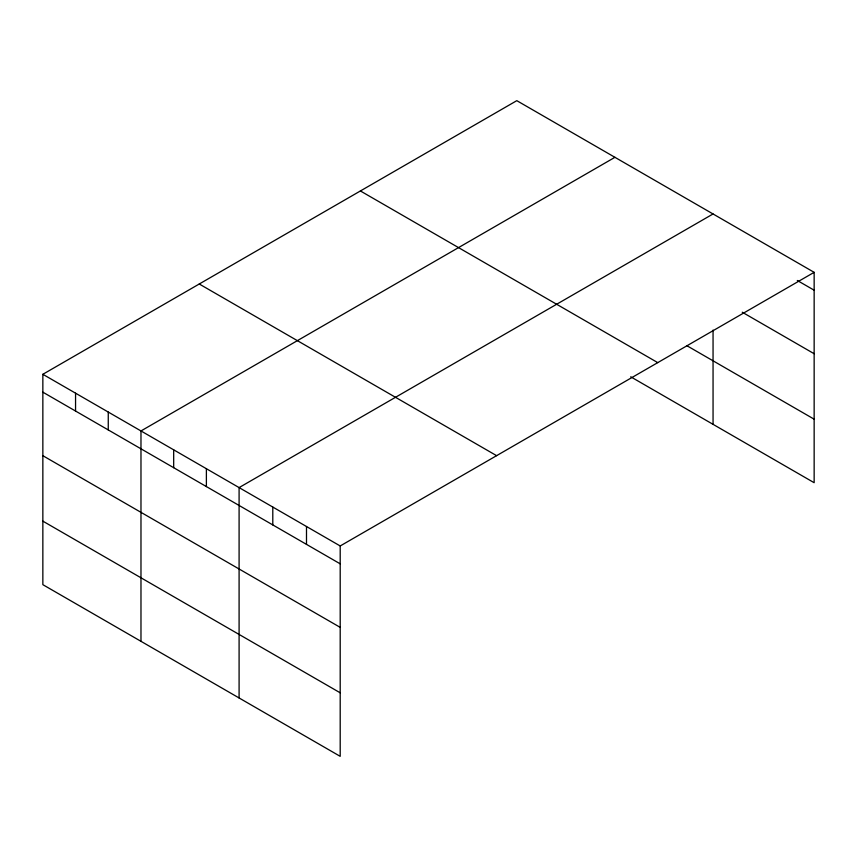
<?xml version="1.0" encoding="UTF-8"?>
<svg xmlns="http://www.w3.org/2000/svg" width="857" height="857" viewBox="0 0 857 857"><rect width="100%" height="100%" fill="white"/><g stroke="black" fill="none" stroke-linecap="round" stroke-linejoin="round"><path stroke-width="1.29" d="M42.85 374.295L340.197 545.963L340.197 756.335L42.85 584.667L42.85 374.295L516.803 100.665L814.15 272.333L814.15 482.705L630.72 376.801M614.93 157.313L140.976 430.953L140.976 641.325M713.056 213.961L239.092 487.601L239.092 697.973M340.197 545.963L814.15 272.333M797.299 280.475L814.15 290.202M742.258 312.216L814.15 353.727M687.11 345.832L814.15 419.18M360.401 190.961L657.748 362.629M199.252 283.999L496.599 455.667M42.85 392.163L340.197 563.831M42.85 455.688L340.197 627.367M42.85 521.142L340.197 692.81M713.056 330.084L713.056 424.333M306.495 526.509L306.495 544.377M272.794 507.055L272.794 524.923M206.387 468.715L206.387 486.583M173.682 449.829L173.682 467.697M108.261 412.067L108.261 429.935M75.555 393.181L75.555 411.049"/></g></svg>
